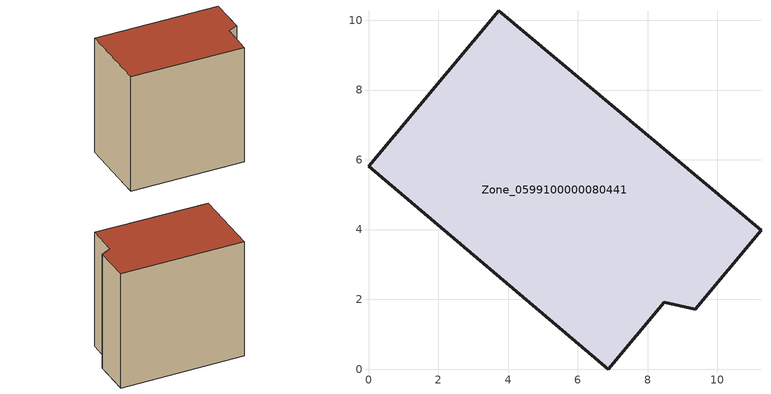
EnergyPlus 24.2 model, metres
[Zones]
Zone_0599100000080441
 floor ground (C_G): 0,5.82 3.73,10.27 11.25,3.98 9.36,1.72 8.48,1.91 6.87,0 z0
 wall outside (C_F): 3.73,10.27 0,5.82 6.87,0 8.48,1.91 9.36,1.72 11.25,3.98 3.73,10.27 z0:9.56
 roof outside (C_R): 11.25,3.98 3.73,10.27 0,5.82 6.87,0 8.48,1.91 9.36,1.72 z9.56
[BUILDING]
Pand.0599100000080441: North Axis=0; Terrain=City; Loads Convergence Tolerance Value=0.04; Temperature Convergence Tolerance Value=0.4; Solar Distribution=FullExterior; Maximum Number of Warmup Days=25; Minimum Number of Warmup Days=1
[Site:Location]
Rotterdam.The.Hague.AP_ZH_NLD Design_Conditions: Latitude=51.96; Longitude=4.45; Time Zone=1; Elevation=-4.5
[SITE:GROUNDTEMPERATURE:BUILDINGSURFACE]
18, 18, 18, 18, 18, 18, 18, 18, 18, 18, 18, 18
[MATERIAL] Thermal Absorptance=0.9; Solar Absorptance=0.7; Visible Absorptance=0.7
Name | Roughness | Thickness | Conductivity | Density | Specific Heat
G.TI.1946 | MediumSmooth | 0.15 | 1 | 540 | 1210
F.TI.1946 | Rough | 0.3 | 0.857143 | 1920 | 840
R.TI.1946 | MediumRough | 0.2 | 0.1 | 1500 | 1000
[CONSTRUCTION]
C_G: G.TI.1946
C_F: F.TI.1946
C_R: R.TI.1946
[ZONE]
Zone_0599100000080441: Type=1; Multiplier=1; Ceiling Height=Autocalculate; Volume=Autocalculate; Floor Area=autocalculate; Part of Total Floor Area=Yes
[ZONEINFILTRATION:DESIGNFLOWRATE]
Infil_Zone_0599100000080441: Zone or ZoneList or Space or SpaceList=Zone_0599100000080441; Schedule=AlwaysOn; Design Flow Rate Calculation Method=Flow/Area; Flow Rate per Floor Area=0.003; Constant Term Coefficient=1; Temperature Term Coefficient=0; Velocity Term Coefficient=0; Velocity Squared Term Coefficient=0
[HVACTEMPLATE:ZONE:IDEALLOADSAIRSYSTEM]
Zone_0599100000080441: Maximum Heating Supply Air Temperature=50; Minimum Cooling Supply Air Temperature=13; Maximum Heating Supply Air Humidity Ratio=0.0156; Minimum Cooling Supply Air Humidity Ratio=0.0077; Heating Limit=NoLimit; Cooling Limit=NoLimit; Dehumidification Control Type=ConstantSensibleHeatRatio; Cooling Sensible Heat Ratio=0.7; Dehumidification Setpoint=60; Humidification Control Type=None; Humidification Setpoint=30; Outdoor Air Method=None; Outdoor Air Flow Rate per Person=0.00944; Outdoor Air Flow Rate per Zone Floor Area=0; Outdoor Air Flow Rate per Zone=0; Demand Controlled Ventilation Type=None; Outdoor Air Economizer Type=NoEconomizer; Heat Recovery Type=None; Sensible Heat Recovery Effectiveness=0.7; Latent Heat Recovery Effectiveness=0.65
[ZONECONTROL:THERMOSTAT]
ThermostatControl_Zone_0599100000080441: Zone or ZoneList=Zone_0599100000080441; Control Type Schedule=DualSetpointControlType; Control 1=Thermostat_Zone_0599100000080441; Temperature Difference Between Cutout And Setpoint=0
[THERMOSTATSETPOINT:DUALSETPOINT]
Thermostat_Zone_0599100000080441: Heating Setpoint Temperature Schedule=HeatingSetpoint_Zone_0599100000080441; Cooling Setpoint Temperature Schedule=CoolingSetpoint_Zone_0599100000080441
[SCHEDULE:COMPACT]
HeatingSetpoint_Zone_0599100000080441: Through: 12/31, For: AllDays, Until: 24:00, 21
CoolingSetpoint_Zone_0599100000080441: Through: 12/31, For: AllDays, Until: 24:00, 24
DualSetpointControlType: Through: 12/31, For: AllDays, Until: 24:00, 4
AlwaysOn: Through: 12/31, For: AllDays, Until: 24:00, 1
